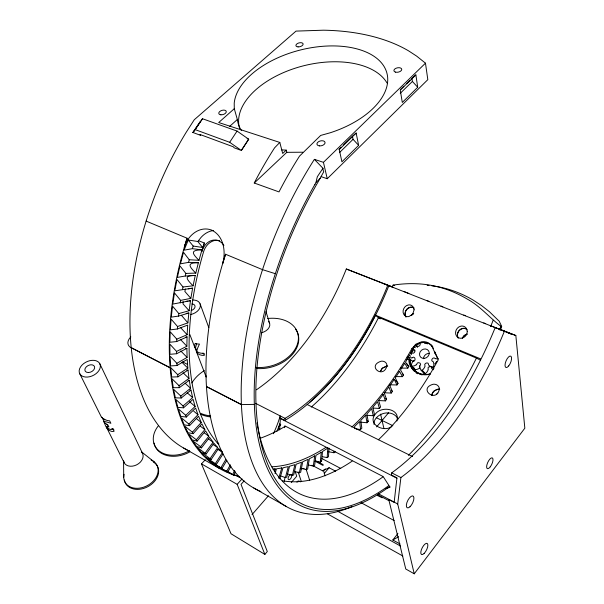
<?xml version="1.0" encoding="UTF-8"?>
<svg xmlns="http://www.w3.org/2000/svg" width="604" height="604" viewBox="0 0 604 604"><rect width="100%" height="100%" fill="white"/><g stroke="black" fill="none" stroke-linecap="round" stroke-linejoin="round"><path stroke-width="0.91" d="M327.964 451.633L333.997 452.743L334.05 451.09M176.715 341.547L176.798 339.161L170.215 331.785L169.883 342.264L176.715 341.547L187.051 336.889L186.87 346.235L176.579 351.43L176.602 353.74L169.973 354.299L169.86 344.137L176.579 351.43M176.798 339.161L187.127 334.714L187.701 325.095L177.365 328.984L170.313 329.859L171.091 319.093L177.546 326.53L177.365 328.984M329.021 448.138L328.47 456.715L327.149 457.613L322.528 456.722M279.697 429.436L280.354 418.512L396.904 478.225M273.423 433.725A86.334 47.958 -62.3 0 0 278.067 422.445L280.264 415.945L280.143 418.044L284.884 420.475L285.012 418.368L286.968 417.19A201.683 115.009 -68.4 0 0 305.39 404.016L309.391 400.663A201.683 115.009 -68.4 0 0 387.194 286.711L387.753 285.299M284.68 427.677L284.794 425.843L383.178 476.579L390.048 487.247L385.865 488.591M327.149 457.613L327.844 448.085L327.376 448.002M419.803 366.266L419.863 365.775M177.546 326.53L187.874 322.861L188.848 313.015L186.168 313.378M181.502 315.401L187.874 322.861M315.613 461.079L320.248 462.075L321.298 452.26L320.822 452.169M320.248 462.075L321.577 461.252L322.521 451.505L327.844 448.085M178.535 316.096L178.822 313.589L172.51 306.107L171.279 317.115L178.535 316.096L188.848 313.015M178.822 313.589L189.112 310.728L190.494 300.686L189.014 300.928M496.156 327.957L495.182 327.594L494.57 329.104A217.772 104.756 -68 0 1 413.506 454.593L413.483 454.616A217.712 104.718 -68 0 1 393.604 471.482L391.717 472.856L391.46 475.054L396.949 477.862L394.155 502.354L388.742 499.493L405.76 568.998L414.238 573.8L524.838 428.183L515.839 335.522L500.618 329.535M414.238 573.8L397.711 503.993L400.897 477.538L402.777 476.156A219.199 103.745 -67.9 0 0 503.774 332.728L504.385 331.211L515.839 335.522M308.652 465.012L313.302 466.107L314.714 456.02L314.239 455.914M180.249 302.944L180.634 300.392L174.458 292.88L172.774 304.091L190.494 300.686M180.634 300.392L190.849 298.361L192.631 288.161L174.805 290.826L176.942 279.463L182.982 286.976L182.491 289.565M301.668 468.485L306.334 469.686L308.108 459.35L302.732 461.72L300.686 472.237L299.35 472.796L294.677 471.49M380.55 370.856L382.121 368.259L386.205 366.213A5.934 5.036 -31.1 0 1 387.708 366.19M431.928 395.295C432.154 392.094 435.054 389.595 438.164 389.301A6.146 5.353 -26.6 0 1 439.72 389.346M182.982 286.976L193.076 285.805L195.258 275.484L185.262 276.02L177.365 277.387L179.947 265.911L185.851 273.408L185.262 276.02M299.35 472.796L301.494 462.234L296.126 464.227L293.703 474.955L292.366 475.424L287.685 474.004M388.546 485.805A236.398 114.247 -68 0 1 260.807 442.264A236.398 114.247 -68 0 1 318.346 181.479L323.774 171.717A7.256 4.062 45.9 0 1 322.981 168.312L314.382 159.35L313.514 160.709A245.277 119.992 -68 0 0 242.657 420.822A245.277 119.992 -68 0 0 351.868 506.673M380.694 371.067L382.408 368.259L386.552 366.326M185.851 273.408L195.794 273.106L198.369 262.71L188.554 262.37L180.46 263.82L183.48 252.283L189.248 259.743L198.995 260.316L201.955 249.897L192.366 248.667L184.069 250.184L188.289 240.022L197.818 241.502L202.672 247.497L204.386 243.027L201.857 251.483A16.55 12.835 -82.8 0 1 223.918 245.367M292.366 475.424L294.895 464.65L289.543 466.258L286.734 477.183L285.405 477.553L280.717 476.02M196.602 343.631L195.545 347.745L196.406 349.98L196.134 350.577A9.936 6.954 -20.7 0 0 204.311 355.401L203.503 353.272A9.958 6.954 -20.7 0 1 197.146 351.588L196.889 350.916A41.933 7.807 -50.3 0 1 197.878 347.557L199.456 344.053A10.042 6.946 -20.7 0 1 195.364 343.389L195.039 343.593A44.349 9.03 -50.7 0 0 194.714 345.254L194.752 347.27L196.104 350.29M285.405 477.553L288.312 466.582L282.989 467.79L279.803 478.889M188.554 262.37L189.248 259.743M396.873 421.003C400.663 408.689 381.305 405.458 375.295 414.148C366.96 424.159 383.963 432.902 391.958 426.379M183.11 301.706L183.057 303.933L189.112 310.728M278.731 478.27L281.766 468.024L281.29 467.866M192.366 248.667L193.159 246.039L188.289 240.022M146.153 221.102L187.066 238.21A234.352 127.082 -68.3 0 0 232.095 474.268M187.066 238.21L184.311 247.293C187.376 235.907 199.312 225.534 211.506 230.041C223.827 235.832 226.1 251.664 222.672 263.563L225.549 254.246L262.529 269.656L275.349 273.695A238.61 115.349 -68 0 1 314.948 184.363M275.001 473.596L276.489 468.817L281.766 468.024M431.347 345.012L432.811 346.855M279.803 423.631L279.131 425.631A86.07 47.633 -62.3 0 1 276.934 431.279M274.48 471.331L275.281 468.953L274.805 468.779M419.893 365.662C422.702 363.231 416.911 360.958 416.715 364.325M501.078 327.904L501.675 326.402L500.92 326.288C489.361 317.568 480.097 306.002 467.149 299.025A132.216 116.965 86.5 0 0 431.701 285.443C418.95 283.049 405.858 283.155 393.061 285.118L392.894 285.549A212.012 120.928 -68.4 0 1 392.306 287.028M493.158 320.226L492.804 321.139A227.64 111.136 -68 0 1 490.614 326.636M392.57 287.006L346.311 268.984L345.767 270.365A195.568 118.15 -68.6 0 1 256.428 389.799M500.92 326.288L500.376 327.655A236.398 114.247 -68 0 1 499.727 329.278M388.848 285.715L388.274 287.149A204.469 116.632 -68.4 0 1 380.928 304.122L379.622 306.9A204.469 116.632 -68.4 0 1 375.567 315.167L374.17 317.885A204.469 116.632 -68.4 0 1 309.565 402.506L307.33 404.416M254.254 183.012L255.266 181.049A239.841 123.669 -68.1 0 1 274.578 147.837L279.811 142.438L282.695 153.469L286.228 150.139L286.794 152.329L254.254 183.012L279.003 191.906L280.029 189.913A243.329 121.344 -68.1 0 1 299.546 156.089L320.686 135.432L330.131 132.797A78.46 43.918 -14.2 0 0 386.87 72.993A78.46 43.918 -14.2 0 0 307.345 48.441A78.46 43.918 -14.2 0 0 234.216 103.178L234.292 108.712L237.387 119.713A77.833 44.13 -14.2 0 0 241.441 130.532M229.55 472.517L224.386 470.222L232.532 474.608L234.692 470.456M232.532 474.608L233.695 475.121L235.424 471.807M415.333 347.73L414.329 346.568L410.478 353.483L411.49 354.631M411.875 348.689L416.035 344.046L421.705 341.743A12.072 10.744 -45.2 0 1 431.762 345.971L438.217 359.909L435.031 365.586A222.71 114.496 -68.1 0 1 378.414 439.78M407.828 357.991L405.495 362.226L408.84 366.454L407.828 368.115L400.709 368.138M351.8 427.111A218.482 117.176 -68.2 0 0 411.883 348.659L412.555 349.391L413.823 347.081M230.917 466.409L227.708 472.177L226.583 471.543L230.343 464.793M462.264 338.036L464.159 335.462L466.952 334.072M410.509 356.337L409.572 355.061L407.851 358.021L407.104 357.024M314.948 184.356L316.103 182.378L320.196 178.369M226.794 460.444L221.932 468.598L220.853 467.843L225.722 459.674M407.828 368.115L404.65 363.336L400.505 369.95L403.517 375.031L402.475 376.647L395.431 376.586M462.468 337.998L464.438 335.484L467.269 334.193M222.997 453.959L216.398 464.385C209.127 461.909 198.754 451.981 216.398 464.385M241.396 150.479L248.727 139.237L237.062 131.083L202.483 118.731L192.918 132.48L200.739 135.417L199.939 134.465L233.355 146.817L234.156 147.799L241.396 150.479L229.679 142.302L195.205 129.649L192.918 132.48M215.364 463.502L222.544 452.343L218.572 448.493L211.128 459.531C203.11 457.477 194.994 446.711 211.128 459.531M402.475 376.647L399.538 371.452L395.265 377.9L398.021 383.389L396.949 384.967L389.859 384.801M192.955 132.533L200.105 121.683M241.321 150.388L248.674 139.169L247.112 138.656M229.679 142.302L237.062 131.083M195.205 129.649L202.483 118.731M210.147 458.527L217.682 447.564L213.937 443.223L206.138 454.034L201.434 452.404L197.342 447.421L206.138 454.034M396.949 384.967L394.269 379.357L389.867 385.624L392.358 391.52L391.256 393.053L384.121 392.781M197.818 241.502L201.064 237.387A26.334 20.43 -82.8 0 1 213.363 230.547M391.256 393.053L388.84 387.043L384.318 393.106L386.537 399.403L385.405 400.89L378.225 400.512M205.217 452.902L213.099 442.181L209.596 437.356L201.464 447.889L196.617 446.469L192.797 440.943L200.603 446.643L201.464 447.889M385.405 400.89L383.261 394.48L378.625 400.346L380.565 407.028L379.403 408.463L373.106 408.062M200.603 446.643L208.818 436.194L205.579 430.894L197.123 441.116L192.132 439.893L188.599 433.838L196.33 439.742L197.123 441.116M427.511 343.45L424.506 343.366M400.037 543.977L392.826 539.991L397.893 533.536M196.33 439.742L204.854 429.625L201.895 423.842L193.137 433.702L187.987 432.691L184.771 426.114L192.412 432.207L193.137 433.702M322.997 168.229L317.334 176.715L316.028 182.212M376.632 426.892L388.636 412.713M205.315 459.735L201.479 463.88L231.022 533.755L264.862 554.412L267.3 551.528L241.019 484.385L244.137 480.882M324.272 473.438L329.15 467.707M296.949 482.234L297.923 481.109L298.912 480.958L300.55 481.856M366.93 415.258L373.257 415.756L374.45 414.382L372.796 407.307L377.545 401.668L379.403 408.463M291.279 482.521L296.73 476.209L295.077 471.218M252.019 514.623L268.455 495.756M264.862 554.412L237.161 484.348L242.03 478.904M192.412 432.207L201.238 422.468L198.573 416.216L189.528 425.677L184.22 424.869L181.336 417.779L188.878 424.061L189.528 425.677M280.777 424.672L278.391 427.322L279.244 429.874M360.626 422.151L366.99 422.755L368.198 421.433L366.847 413.997L371.694 408.583L373.257 415.756M411.082 315.499L413.393 313.491M366.99 422.755L365.722 415.212L360.777 420.376L361.826 428.183L360.596 429.444L356.073 428.999M416.639 364.416L416.247 364.763M419.848 367.866L419.569 368.13A7.761 6.848 -40.2 0 1 415.182 369.678M188.878 424.061L197.984 414.737L195.628 408.032L186.319 417.039L180.845 416.443L178.316 408.848L185.753 415.31L186.319 417.039M411.339 315.492L413.702 313.559M321.132 176.655L327.24 178.724L427.821 79.653L425.473 63.171L416.654 56.119L408.598 50.872A183.684 107.18 -15.8 0 0 323.434 30.2L296.02 31.106L194.254 119.758L186.153 132.374A228.372 130.487 -68.4 0 0 174.79 152.261L172.638 156.353A228.372 130.487 -68.4 0 0 189.762 451.218M358.64 145.368L341.917 161.812L339.237 149.498L356.149 133.031L358.64 145.368L353.068 139.328L352.434 136.255L356.149 133.031M417.726 87.263L402.294 102.446L400.271 90.079L415.862 74.896L417.726 87.263L412.396 81.442L411.928 78.354L415.862 74.896M339.629 152.442L353.068 139.328M400.271 93.273L412.396 81.442M327.24 178.724L323.442 162.333L425.473 63.171M338.957 149.369L340.981 147.399M343.676 144.779L352.434 136.255M400.437 89.535L403.819 86.244M406.522 83.616L409.897 80.324M185.753 415.31L195.115 406.447L193.076 399.304L183.541 407.813L177.886 407.421L175.719 399.335L183.057 405.979L183.541 407.813M413.279 361.041L413.008 361.313A7.852 6.946 -40.1 0 0 411.316 365.601M309.354 402.694L315.696 397.009A204.899 116.927 -68.4 0 0 375.484 315.19L480.663 358.919M229.671 126.364L237.387 119.464M234.292 108.712L218.701 122.529L279.811 142.438M183.057 405.979L192.646 397.621L190.947 390.048L189.792 390.033M307.542 404.227L305.511 405.903A204.469 116.632 -68.4 0 1 286.855 419.274L284.884 420.475M190.947 390.048L181.2 398.021L175.364 397.825L173.582 389.278L180.807 396.073L181.2 398.021M180.807 396.073L190.592 388.266L189.256 380.293L188.063 380.316M189.256 380.293L179.32 387.677L173.295 387.685L171.913 378.693L179.018 385.639L179.32 387.677M333.997 452.743L335.303 451.762M398.632 536.73L392.826 539.991M179.018 385.639L188.984 378.421L188.003 370.063L186.772 370.124M433.732 366.454L432.698 367.179L433.951 368.561M241.426 404.589L206.493 386.575L241.404 404.604L254.344 404.37A238.618 115.349 -68 0 1 275.333 273.688M188.003 370.063L177.923 376.828L171.702 377.017L170.728 367.609L177.712 374.684L177.923 376.828M413.378 360.973C416.813 360.882 414.555 355.107 412.094 357.847M312.049 465.223L322.619 470.856L325.526 468.915M177.712 374.684L187.821 368.1L187.202 359.433L177.002 365.533L170.577 365.911L170.034 356.111L176.881 363.298L177.002 365.533M187.497 364.393L182.536 361.879M321.298 452.26L315.945 455.348L314.639 465.367L313.302 466.107M176.881 363.298L187.097 357.394L186.885 348.349L185.571 348.478M186.885 348.349L176.602 353.74M314.714 456.02L309.346 458.761L307.67 469.036L306.334 469.686M322.619 470.856L329.104 467.753L335.658 471.211M411.415 353.015L411.913 352.932M430.531 373.884C420.656 377.492 408.447 370.056 408.848 359.169M201.955 249.897C190.6 250.018 191.498 252.993 198.995 260.316M198.369 262.71C186.772 262.725 188.622 266.017 195.794 273.106M195.258 275.484C183.473 275.356 186.228 278.927 193.076 285.805M411.913 357.885L411.611 357.915A7.792 6.825 -39.9 0 1 408.108 356.873M192.631 288.161L188.259 288.818M300.815 468.817L304.122 468.372M186.236 301.283L187.731 301.094M185.7 337.055L187.051 336.889M275.281 468.953L273.008 469.165M302.747 152.216L286.794 152.329M413.899 346.598L414.329 346.568M409.142 355.084L409.572 355.061M404.212 363.359L404.65 363.336M410.584 359.523L406.937 359.546M399.101 371.468L399.538 371.452M185.481 289.014L184.824 291.407L190.849 298.361M393.823 379.365L394.269 379.357M388.395 387.043L388.84 387.043M411.966 350.705L413.748 350.713M382.815 394.472L383.261 394.48M436.722 361.396L434.812 363.918M412.026 352.925C414.555 354.722 416.707 349.089 413.204 349.482M281.57 149.875L286.228 150.139M427.179 285.299L429.006 285.405M365.261 415.182L365.722 415.212M193.159 246.039L202.672 247.497M431.868 285.828L438.126 286.749A130.932 116.262 86.2 0 1 473.355 300.218L481.554 305.571L489.414 311.717L499.214 321.23L501.675 326.402M393.061 285.118L394.729 285.443M314.382 159.35L323.442 162.333M382.241 497.832L377.357 495.476M501.66 330.124L512.23 334.435L506.801 332.298M384.046 283.82L392.894 287.179M490.901 325.85L501.531 329.98M404.151 291.566L405.903 292.253M407.119 292.774L408.863 293.453M426.952 300.535L428.893 301.343M440.98 306.062L442.83 306.824M463.781 315.039L465.541 315.726M483.774 322.944L485.707 323.661M346.311 268.984L504.385 331.211M497.62 328.402L499.183 329.029M198.444 240.634L204.386 243.027M435.039 353.687L434.706 351.928M435.303 358.625C433.453 356.043 429.723 360.769 433 361.66M113.862 429.482L111.808 428.44M376.33 417.711L392.864 425.692M101.736 417.168L103.073 418.829L106.931 420.369A11.491 9.951 -12.5 0 0 109.037 420.784L109.664 420.837L110.872 423.291C105.791 421.743 99.501 419.463 107.92 424.997L108.901 426.975C103.103 424.121 110.132 431.837 112.956 428.795L114.141 431.188L113.575 431.309A11.393 5.708 -34.8 0 1 111.891 431.513C104.462 429.406 105.406 422.407 102.076 417.545M307.187 404.537L412.57 456.571M202.899 353.189L204.522 353.989M255.59 403.344L285.012 418.368M391.717 472.856L400.897 477.538M234.027 474.676L239.879 477.447L238.044 476.186M221.932 468.598L212.797 463.011L220.853 467.843M430.969 366.462L428.176 367.224L428.138 369.308M321.57 458.398L340.769 468.47M316.639 461.162L323.132 464.597L323.065 465.465L314.948 461.177M378.331 493.755L397.711 503.993M377.266 494.51L388.931 500.678M480.293 360.135L476.42 358.066L378.134 317.153L380.263 318.874M360.973 502.656L394.163 520.572M337.9 511.384L400.422 545.993M327.345 513.808L402.815 555.997M226.583 471.543L218.474 466.937L227.708 472.177M183.608 448.025L219.901 468.704M253.763 487.987L286.062 506.386M201.479 463.88L237.161 484.348M413.113 349.437L412.834 349.24A7.799 6.818 -38.9 0 1 412.396 348.878M229.626 472.592L231.287 473.619M222.544 452.343L218.006 449.467M232.887 474.608L233.695 475.121M217.682 447.564L213.182 444.567M213.099 442.181L208.637 439.063M208.818 436.194L204.394 432.97M200.483 426.281L204.854 429.625M141.729 452.019L154.367 462.03M196.919 419.017L201.238 422.468M375.484 315.19L379.048 318.082M189.558 401.69L195.115 406.447M193.718 411.181L197.984 414.737M187.165 392.743L192.646 397.621M185.194 383.283L190.592 388.266M183.02 372.751L188.984 378.421M181.955 362.34L187.821 368.1M415.197 344.967L417.334 347.096M180.702 350.939L187.097 357.394M416.413 345.269C417.258 348.372 422.045 344.959 419.508 343.095M104.832 419.976L103.85 418.866M408.017 357.168L410.72 360.067M186.87 346.235L180.286 339.289M415.741 344.922L417.545 347.021M187.127 334.714L180.664 327.7M106.9 424.453L107.535 425.178M406.454 363.412L408.84 366.454M320.875 460.361L321.577 461.252M395.703 380.377L398.021 383.389M402.725 373.967L403.517 375.031M391.588 390.471L392.358 391.52M385.775 398.361L386.537 399.403M367.466 420.429L368.198 421.433M106.614 427.511L124.077 462.498M458.255 338.21C455.794 334.533 458.444 329.097 462.702 328.357A6.085 5.579 -57.7 0 1 466.952 329.391M79.63 373.468L101.525 417.334M405.82 316.768C403.563 313.204 406.092 308.04 410.139 307.232A5.889 5.232 -60.2 0 1 414.125 308.183A5.889 5.232 -60.2 0 0 410.086 307.436C406.567 308.304 404.25 312.366 405.405 315.824A5.942 5.255 -53.8 0 0 406.062 317.07M99.864 363.834A11.212 7.573 -25.9 0 1 87.542 377.055A11.212 7.573 -25.9 0 1 81.895 365.209A11.212 7.573 -25.9 0 1 99.864 363.834L142.559 453.423M434.789 351.822L438.104 359.04M431.052 366.545L431.717 368.221M428.568 364.756C428.968 361.305 423.215 363.223 424.974 365.85M189.822 334.48L194.85 347.549M196.36 351.46L206.032 376.609M200.083 303.804L208.78 327.572M298.165 471.92L301.305 481.456M306.062 469.021L309.671 480.308M266.009 311.717L269.595 323.223M323.48 470.524L325.095 475.854M380.58 414.118L383.865 428.228M457.779 337.206C456.465 333.619 458.942 329.376 462.634 328.561A6.085 5.579 -57.6 0 1 466.922 329.429M360.596 429.444L359.637 421.539L354.608 426.447L354.85 428.712M374.027 424.438C373.453 418.723 378.957 414.533 384.023 413.302A12.284 9.792 -14.2 0 1 397.885 419.184M123.563 460.935L123.722 477.13M131.408 347.844A10.751 7.271 -23.4 0 1 130.826 336.889M189.762 451.92A26.38 19.57 -24.5 0 1 154.043 443.079M189.294 450.841A26.41 19.577 -24.5 0 1 159.026 450.871A26.41 19.577 -24.5 0 1 158.12 426.107M192.555 300.014A10.298 6.916 -20.5 0 1 200.354 306.122A10.298 6.916 -20.5 0 1 190.879 314.495M192.004 303.955A4.779 3.209 -20.5 0 1 195.032 306.787A4.779 3.209 -20.5 0 1 191.242 310.509M210.29 415.862A34.186 24.9 -21 0 1 200.687 413.347M191.845 382.951A34.186 24.9 -21 0 1 204.341 370.577M206.206 377.032A9.717 6.969 -20.9 0 1 205.753 375.265M210.721 416.956A34.156 24.9 -21 0 1 201.124 414.435M269.014 322.053A9.438 6.591 -17.7 0 1 261.449 332.744M268.448 321.366A9.438 6.591 -17.7 0 1 268.75 321.698M267.693 318.504A33.22 23.594 -17.7 0 1 297.9 342.43A33.22 23.594 -17.7 0 1 256.096 367.375M295.635 329.256A33.19 23.594 -17.7 0 1 290.735 356.239A33.19 23.594 -17.7 0 1 256.466 368.485M151.143 460.12A18.112 13.552 -27.9 0 1 156.149 477.273A18.112 13.552 -27.9 0 1 135.175 488.243A18.112 13.552 -27.9 0 1 124.054 474.291M141.751 452.177A10.298 7.595 -27.5 0 1 136.549 464.891A10.298 7.595 -27.5 0 1 123.639 461.063M153.356 462.03A18.09 13.552 -27.9 0 1 149.241 485.865A18.09 13.552 -27.9 0 1 124.409 480.014M390.26 384.182A234.352 127.082 -68.3 0 1 389.308 385.533M237.749 475.952A234.352 127.082 -68.3 0 1 232.797 474.51M260.936 491.565A239.939 123.593 -68.1 0 1 225.556 254.231M239.667 128.652A77.546 44.22 -14.1 0 1 296.73 67.716A77.546 44.22 -14.1 0 1 387.021 83.005M476.42 358.134A227.64 111.136 -68 0 1 408.387 455.333M382.861 476.979A227.64 111.136 -68 0 1 258.135 429.066M257.976 428.296A227.64 111.136 -68 0 1 257.538 425.979M257.259 424.416A227.64 111.136 -68 0 1 256.987 422.838M378.61 317.41A212.012 120.928 -68.4 0 1 311.256 407.073M284.952 426.447A212.012 120.928 -68.4 0 1 260.762 438.074M218.791 443.328A212.012 120.928 -68.4 0 1 217.402 443.132M501.071 327.904A238.61 115.349 -68 0 1 500.082 330.35M389.822 486.311A238.61 115.349 -68 0 1 254.344 404.37M352.162 461.131A222.71 114.496 -68.1 0 1 282.642 480.784M412.555 349.391A12.088 10.638 -39.1 0 1 423.464 342.476A12.088 10.638 -39.1 0 1 433.355 348.44M325.715 447.481A218.482 117.176 -68.2 0 1 271.74 466.794M218.724 444.491A218.482 117.176 -68.2 0 1 203.586 251.717C205.066 246.726 208.712 242.302 213.756 240.694A16.504 12.911 -78.1 0 1 219.667 240.769M439.395 389.18A6.153 5.353 -26.6 0 0 437.832 389.18L433.566 391.286L431.996 393.989A6.131 5.232 -22 0 0 431.792 395.341M284.431 481.667A8.516 4.236 -62.2 0 1 285.012 477.862M291.634 475.182A2.839 1.412 -62.2 0 1 289.686 479.523A2.839 1.412 -62.2 0 1 288.365 477.168A2.839 1.412 -62.2 0 1 291.43 474.82M417.477 373.755A19.29 17.04 -38.6 0 1 415.975 372.751M414.616 371.596A19.29 17.04 -38.6 0 1 409.882 360.271M411.249 353.348A19.29 17.04 -38.6 0 1 412.29 351.143M436.594 394.186A6.131 5.542 -39.7 0 1 437.794 393.136M422.136 374.903A18.482 16.323 -38.6 0 1 419.621 374.042M418.836 373.665A18.482 16.323 -38.6 0 1 411.392 364.65M423.502 358.731A5.059 4.47 -38.6 0 1 429.542 353.453M430.003 373.967A18.513 16.346 -38.7 0 1 409.942 359.425M411.082 353.212A18.513 16.346 -38.7 0 1 412.253 350.667M416.126 345.677A18.513 16.346 -38.7 0 1 419.954 342.808M433.415 369.754A7.852 6.969 -37.9 0 1 431.898 368.659M428.145 369.799A7.799 6.908 -40 0 1 425.39 373.657M424.408 373.634A8.063 7.173 -39 0 1 423.827 372.811M423.676 372.532A8.063 7.173 -39 0 1 423.54 372.253M414.548 369.044A7.799 6.916 -39.9 0 1 414.684 367.995M414.05 361.403A7.965 6.999 -39.7 0 1 410.811 359.969M414.691 350.886A7.973 6.991 -38.8 0 1 414.586 350.614M410.35 353.385A8.048 7.082 -40.4 0 1 411.399 352.947M416.284 364.816A8.041 7.074 -40.4 0 1 411.943 366.273M421.214 370.207A8.124 7.195 -39.1 0 1 419.735 366.273M424.982 366.341A7.852 6.938 -40.2 0 1 422.204 370.229M432.728 367.051A8.139 7.203 -38 0 1 428.84 365.284M433.332 361.992A7.882 6.991 -39.3 0 1 433.581 366.432M438.059 358.527A7.89 6.961 -37.4 0 1 435.748 358.806M426.673 343.095A7.973 6.991 -38.9 0 1 427.3 343.97M415.839 344.854A7.792 6.833 -39.9 0 1 416.081 344.952M467.247 331.143C467.466 334.412 465.035 337.636 461.773 338.18A6.161 5.602 -50.2 0 1 456.496 336.028C454.012 332.328 456.692 326.892 460.95 326.122A6.085 5.579 -60.2 0 1 466.235 328.236L467.247 331.143M414.102 309.754L412.713 314.186L408.855 316.587A5.957 5.255 -53.7 0 1 403.91 314.571C401.637 311 404.182 305.805 408.229 304.982A5.889 5.232 -62.4 0 1 413.181 306.968L414.102 309.754M439.38 389.051C436.405 403.849 417.575 388.515 433.219 384.242A6.214 5.353 -25.4 0 1 439.161 387.64L439.38 389.051M386.96 365.745C383.48 379.742 366.303 365.752 381.245 361.192A5.995 5.036 -29.8 0 1 386.786 364.401L386.96 365.745M170.102 367.753L131.264 347.715L170.102 367.753M422.294 370.343L421.109 370.297L424.302 373.725L425.48 373.77L422.294 370.343M411.936 366.401L411.158 365.616L415.167 369.829L411.936 366.401M508.727 365.896A6.176 2.439 -67.1 0 0 510.924 356.239A6.176 2.439 -67.1 0 0 505.276 363.276A6.176 2.439 -67.1 0 0 508.727 365.896M409.965 506.771A6.568 2.726 -63.7 0 0 413.498 496.413A6.568 2.726 -63.7 0 0 406.922 502.52A6.568 2.726 -63.7 0 0 409.965 506.771M424.136 553.423A6.229 2.431 -63.2 0 0 427.496 543.706A6.229 2.431 -63.2 0 0 421.365 549.746A6.229 2.431 -63.2 0 0 424.136 553.423M490.282 466.816A5.904 2.227 -65.2 0 0 492.32 457.915A5.904 2.227 -65.2 0 0 486.847 465.05A5.904 2.227 -65.2 0 0 490.282 466.816M88.403 372.547A5.202 3.518 -25.9 0 0 94.541 366.62A5.202 3.518 -25.9 0 0 86.342 366.794A5.202 3.518 -25.9 0 0 88.403 372.547M395.582 72.14A3.986 2.205 -11.6 0 0 401.743 69.619A3.986 2.205 -11.6 0 0 396.149 68.199A3.986 2.205 -11.6 0 0 395.582 72.14M319.433 145.889A4.16 2.469 -13.9 0 0 325.035 142.355A4.16 2.469 -13.9 0 0 318.504 141.721A4.16 2.469 -13.9 0 0 319.433 145.889M298.082 46.886A3.707 1.963 -14.5 0 0 303.11 43.888A3.707 1.963 -14.5 0 0 297.349 43.571A3.707 1.963 -14.5 0 0 298.082 46.886M220.875 114.805A3.873 2.167 -16.9 0 0 226.273 111.551A3.873 2.167 -16.9 0 0 220.43 111.03A3.873 2.167 -16.9 0 0 220.875 114.805M424.423 358.391A5.104 4.492 -38.8 0 0 428.568 350.788A5.104 4.492 -38.8 0 0 420.127 351.89A5.104 4.492 -38.8 0 0 424.423 358.391"/></g></svg>
